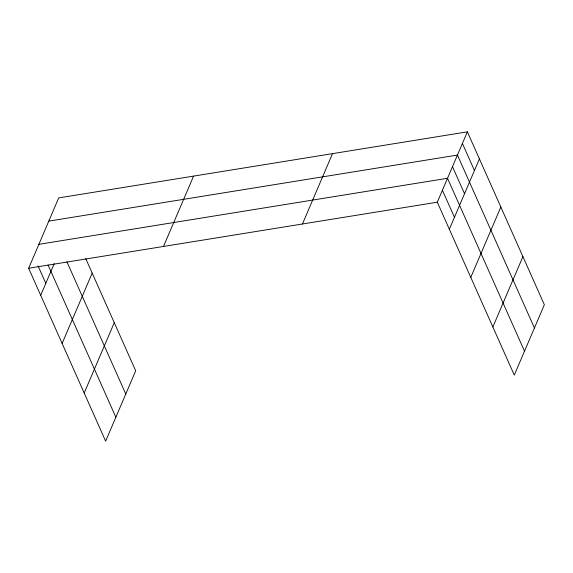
<?xml version="1.0" encoding="UTF-8"?>
<svg xmlns="http://www.w3.org/2000/svg" width="573" height="573" viewBox="0 0 573 573"><rect width="100%" height="100%" fill="white"/><g stroke="black" fill="none" stroke-linecap="round" stroke-linejoin="round"><path stroke-width="0.86" d="M85.757 258.652L135.694 370.803L105.633 441.153L28.65 268.25L58.711 197.907L467.367 131.847L544.35 304.75L514.289 375.093L437.306 202.197L467.367 131.847M40.697 295.303L54.22 263.644M62.12 343.435L92.189 273.085M84.202 393.021L114.263 322.678M163.506 246.447L193.574 176.104M302.451 223.993L332.512 153.65M449.347 229.243L479.415 158.9M470.777 277.375L500.845 207.032M492.859 326.968L522.92 256.618M48.791 221.121L457.447 155.061L534.43 327.964M38.871 244.334L447.527 178.275L524.51 351.177M28.65 268.25L437.306 202.197M462.411 143.458L474.451 170.51M452.491 166.671L464.531 193.724M442.413 190.236L454.461 217.289M66.912 261.811L125.773 394.016M48.082 265.02L115.853 417.23M38.011 265.836L45.804 283.341"/></g></svg>
